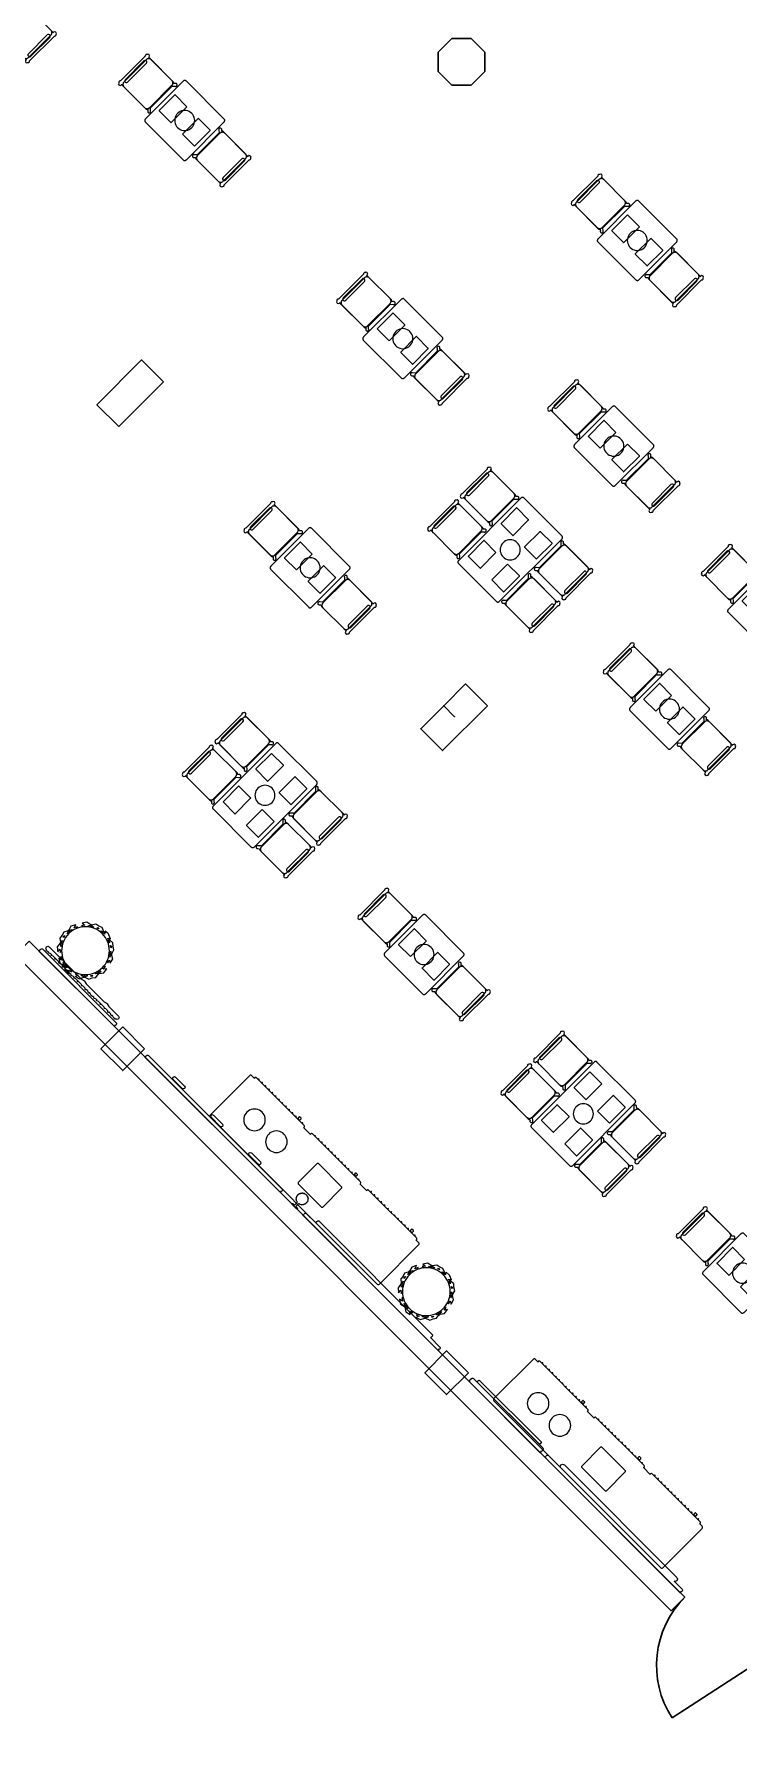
# Model space of a CAD drawing. Extents: x 2172.2 to 2210.6, y 415.3 to 458.1.
# Drawn here: x 2188.09 to 2197.22, y 415.27 to 437.28 of the extents above; entities that cross this region are included whole.
import ezdxf

# ---------------------------------------------------------------- set-up
doc = ezdxf.new("R2010")
doc.units = 0
for name, color, linetype, lineweight in [('AYAA_M3_CHAIRS', 7, 'CONTINUOUS', 18), ('AYAA_M3_COLUMNS', 7, 'CONTINUOUS', 30), ('AYAA_M3_FINE_DETAIL', 7, 'CONTINUOUS', 9), ('AYAA_M3_PLANTS', 7, 'CONTINUOUS', 18), ('AYAA_M3_SERVICE', 7, 'CONTINUOUS', 18), ('AYAA_M3_TABLES', 7, 'CONTINUOUS', 18), ('AYAA_M3_WALL_DECOR', 7, 'CONTINUOUS', 13), ('AYAA_M3_WALL_LIGHTS', 7, 'CONTINUOUS', 13), ('AYAA_M3_WALLS', 7, 'CONTINUOUS', 30)]:
    doc.layers.add(name, color=color, linetype=linetype, lineweight=lineweight)

# ---------------------------------------------------------------- blocks, each defined once
blk = doc.blocks.new('AYAA_M3_ARCHITECTURE')
at = {"layer": 'AYAA_M3_COLUMNS', "linetype": 'CONTINUOUS', "lineweight": -2}
for points in [[(3.761419, 2.614322), (3.511421, 2.614322), (3.334645, 2.791097), (3.334678, 3.041131), (3.511421, 3.217871), (3.761419, 3.217871), (3.938195, 3.041095), (3.938195, 2.791097)], [(-0.227707, -1.230871), (-0.807532, -1.810695), (-1.09034, -1.52782), (-0.510547, -0.948031)], [(3.972293, -5.430871), (3.392468, -6.010695), (3.10966, -5.72782), (3.406613, -5.430871), (3.54805, -5.572274), (3.406645, -5.430836), (3.689453, -5.148031)], [(-0.472302, -9.875465), (-0.755142, -10.158305), (-1.03795, -9.87543), (-0.755142, -9.592627)], [(3.727698, -14.075465), (3.444858, -14.358305), (3.16205, -14.07543), (3.444858, -13.792626)]]:
    blk.add_lwpolyline(points, close=True, dxfattribs=at)
at = {"layer": 'AYAA_M3_WALLS', "linetype": 'CONTINUOUS', "lineweight": -2}
blk.add_lwpolyline([(6.354817, -17.161343), (-2.147606, -8.65892), (-1.970829, -8.482143), (6.531594, -16.984568)], close=True, dxfattribs=at)
blk = doc.blocks.new('AYAA_M3_DOOR_D0')
at = {"color": 0, "linetype": 'CONTINUOUS'}
blk.add_lwpolyline([(-0.625, 0), (-0.365, 1.223)], dxfattribs=at)
at = {"color": 0}
blk.add_arc((-0.625, 0), 1.25, 0, 78, dxfattribs=at)
blk = doc.blocks.new('AYAA_M3_UNIQUE_WALL_COMPOSITION_05')
at = {"color": 0, "linetype": 'CONTINUOUS', "lineweight": -2}
for points in [[(-0.655888, 0.01), (0.655888, 0.01), (0.655888, -0.001), (0.646203, -0.001), (0.653217, -0.008013), (0.655888, -0.018), (0.655888, -0.038), (0.653217, -0.047987), (0.645875, -0.055328), (0.635889, -0.058), (-0.635889, -0.058), (-0.645875, -0.055328), (-0.653217, -0.047987), (-0.655888, -0.038), (-0.655888, -0.018), (-0.653217, -0.008013), (-0.646203, -0.001), (-0.655888, -0.001)], [(-0.564064, -0.06), (0.564064, -0.06), (0.57149, -0.065272), (0.574566, -0.078), (0.57149, -0.090728), (0.564064, -0.096), (-0.564064, -0.096), (-0.57149, -0.090728), (-0.574566, -0.078), (-0.57149, -0.065272)]]:
    blk.add_lwpolyline(points, close=True, dxfattribs=at)
blk = doc.blocks.new('AYAA_M3_UNIQUE_WALL_COMPOSITION_13')
at = {"color": 0, "linetype": 'CONTINUOUS', "lineweight": -2}
for points in [[(-0.690095, -0.008512), (-0.684083, -0.0025), (-0.6925, -0.0025), (-0.6925, 0.0085), (0.6925, 0.0085), (0.6925, -0.0025), (0.684083, -0.0025), (0.690095, -0.008512), (0.6925, -0.0175), (0.6925, -0.0265), (0.690095, -0.035488), (0.683488, -0.042095), (0.6745, -0.0445), (-0.6745, -0.0445), (-0.683488, -0.042095), (-0.690095, -0.035488), (-0.6925, -0.0265), (-0.6925, -0.0175)], [(-0.6371, -0.075), (-0.635744, -0.075), (-0.635851, -0.073913), (-0.634997, -0.069748), (-0.633605, -0.06573), (-0.632489, -0.064214), (-0.613066, -0.069546), (-0.613026, -0.069189), (-0.611006, -0.065372), (-0.608626, -0.064266), (-0.57376, -0.075), (-0.568258, -0.075), (-0.569958, -0.072821), (-0.569542, -0.068418), (-0.566808, -0.064942), (-0.563358, -0.064429), (-0.536916, -0.075), (-0.507832, -0.075), (-0.509997, -0.071422), (-0.508914, -0.067036), (-0.505254, -0.064386), (-0.501162, -0.065025), (-0.486363, -0.075), (-0.438548, -0.075), (-0.439539, -0.07175), (-0.439048, -0.067334), (-0.435483, -0.064479), (-0.430932, -0.064859), (-0.428061, -0.06825), (-0.426002, -0.075), (-0.373732, -0.075), (-0.365545, -0.06597), (-0.361577, -0.064209), (-0.357329, -0.065841), (-0.355291, -0.069909), (-0.356655, -0.07403), (-0.357534, -0.075), (-0.31792, -0.075), (-0.296958, -0.064623), (-0.293106, -0.064677), (-0.289951, -0.067849), (-0.289342, -0.072281), (-0.291355, -0.075), (-0.273687, -0.075), (-0.242574, -0.064325), (-0.239624, -0.065171), (-0.237262, -0.068846), (-0.23692, -0.072638), (-0.21869, -0.067419), (-0.218105, -0.06573), (-0.216989, -0.064214), (-0.212142, -0.065544), (-0.207558, -0.064232), (-0.205796, -0.065555), (-0.205235, -0.066853), (-0.195468, -0.064209), (-0.195193, -0.065226), (-0.193126, -0.064266), (-0.15826, -0.075), (-0.152758, -0.075), (-0.154458, -0.072821), (-0.154042, -0.068418), (-0.151308, -0.064942), (-0.147858, -0.064429), (-0.121416, -0.075), (-0.092332, -0.075), (-0.094497, -0.071422), (-0.093414, -0.067036), (-0.089754, -0.064386), (-0.085662, -0.065025), (-0.070863, -0.075), (-0.023048, -0.075), (-0.024039, -0.07175), (-0.023548, -0.067334), (-0.019983, -0.064479), (-0.015432, -0.064859), (-0.012561, -0.06825), (-0.010502, -0.075), (0.041768, -0.075), (0.049955, -0.06597), (0.053923, -0.064209), (0.058171, -0.065841), (0.060209, -0.069909), (0.058845, -0.07403), (0.057966, -0.075), (0.09758, -0.075), (0.118542, -0.064623), (0.122394, -0.064677), (0.125549, -0.067849), (0.126158, -0.072281), (0.124145, -0.075), (0.141813, -0.075), (0.172926, -0.064325), (0.175876, -0.065171), (0.178238, -0.068846), (0.17858, -0.072638), (0.19681, -0.067419), (0.197395, -0.06573), (0.198511, -0.064214), (0.203358, -0.065544), (0.207942, -0.064232), (0.209704, -0.065555), (0.210265, -0.066853), (0.220032, -0.064209), (0.220307, -0.065226), (0.222374, -0.064266), (0.25724, -0.075), (0.262742, -0.075), (0.261042, -0.072821), (0.261458, -0.068418), (0.264192, -0.064942), (0.267642, -0.064429), (0.294084, -0.075), (0.323168, -0.075), (0.321003, -0.071422), (0.322086, -0.067036), (0.325746, -0.064386), (0.329838, -0.065025), (0.344637, -0.075), (0.392452, -0.075), (0.391461, -0.07175), (0.391952, -0.067334), (0.395517, -0.064479), (0.400068, -0.064859), (0.402939, -0.06825), (0.404998, -0.075), (0.457268, -0.075), (0.465455, -0.06597), (0.469423, -0.064209), (0.473671, -0.065841), (0.475709, -0.069909), (0.474345, -0.07403), (0.473466, -0.075), (0.51308, -0.075), (0.534042, -0.064623), (0.537894, -0.064677), (0.541049, -0.067849), (0.541658, -0.072281), (0.539645, -0.075), (0.557313, -0.075), (0.588426, -0.064325), (0.591376, -0.065171), (0.593738, -0.068846), (0.59408, -0.072638), (0.623442, -0.064232), (0.625204, -0.065555), (0.625765, -0.066853), (0.635532, -0.064209), (0.638625, -0.075632), (0.654761, -0.082322), (0.662076, -0.1), (0.654761, -0.117678), (0.6371, -0.125), (0.456923, -0.125), (0.417068, -0.135791), (0.417039, -0.135684), (0.416777, -0.135487), (0.415977, -0.135791), (0.415022, -0.135424), (0.414651, -0.135366), (0.414062, -0.135582), (0.413912, -0.135786), (0.374619, -0.125), (0.041423, -0.125), (0.001568, -0.135791), (0.001539, -0.135684), (0.001277, -0.135487), (0.000477, -0.135791), (-0.000478, -0.135424), (-0.000849, -0.135366), (-0.001438, -0.135582), (-0.001588, -0.135786), (-0.040881, -0.125), (-0.374077, -0.125), (-0.413932, -0.135791), (-0.413961, -0.135684), (-0.414223, -0.135487), (-0.415023, -0.135791), (-0.415978, -0.135424), (-0.416349, -0.135366), (-0.416938, -0.135582), (-0.417088, -0.135786), (-0.456381, -0.125), (-0.6371, -0.125), (-0.654778, -0.117678), (-0.6621, -0.1), (-0.654778, -0.082322)]]:
    blk.add_lwpolyline(points, close=True, dxfattribs=at)
blk = doc.blocks.new('AYAA_M3_UNIQUE_WALL_COMPOSITION_18')
at = {"color": 0, "linetype": 'CONTINUOUS', "lineweight": -2}
blk.add_lwpolyline([(-1.10032, -0.07306), (-1.090889, -0.050291), (-1.078115, -0.045), (-1.22544, -0.045), (-1.233709, -0.042788), (-1.239788, -0.036709), (-1.242, -0.02844), (-1.242, -0.02016), (-1.239788, -0.011891), (-1.234257, -0.00636), (-1.242, -0.00636), (-1.242, 0.00376), (1.242, 0.00376), (1.242, -0.00636), (1.234257, -0.00636), (1.239788, -0.011891), (1.242, -0.02016), (1.242, -0.02844), (1.239788, -0.036709), (1.233709, -0.042788), (1.22544, -0.045), (1.003553, -0.045), (1.016274, -0.050291), (1.025666, -0.07306), (1.016274, -0.095829), (0.9936, -0.10526), (-1.06812, -0.10526), (-1.090889, -0.095829)], close=True, dxfattribs=at)
blk = doc.blocks.new('AYAA_M3_SCONCE')
at = {"color": 0, "linetype": 'CONTINUOUS', "lineweight": -2}
blk.add_lwpolyline([(-0.066057, -0.178967), (-0.064423, -0.178291), (-0.064952, -0.1775), (-0.069291, -0.168701), (-0.071015, -0.163622), (-0.072921, -0.164412), (-0.075043, -0.163533), (-0.075921, -0.161412), (-0.075043, -0.15929), (-0.072921, -0.158412), (-0.072618, -0.158538), (-0.074358, -0.149789), (-0.074835, -0.142517), (-0.076, -0.143), (-0.078121, -0.142121), (-0.079, -0.14), (-0.078121, -0.137879), (-0.076, -0.137), (-0.074835, -0.137483), (-0.074358, -0.130211), (-0.072618, -0.121462), (-0.072921, -0.121588), (-0.075043, -0.12071), (-0.075921, -0.118588), (-0.075043, -0.116467), (-0.072921, -0.115588), (-0.071015, -0.116378), (-0.069291, -0.111299), (-0.064952, -0.1025), (-0.064423, -0.101709), (-0.066057, -0.101033), (-0.066935, -0.098911), (-0.066057, -0.09679), (-0.063935, -0.095911), (-0.061814, -0.09679), (-0.061555, -0.097416), (-0.059501, -0.094343), (-0.053033, -0.086967), (-0.050898, -0.085095), (-0.051891, -0.084684), (-0.052769, -0.082563), (-0.051891, -0.080442), (-0.049769, -0.079563), (-0.047648, -0.080442), (-0.0471, -0.081764), (-0.045657, -0.080499), (-0.0375, -0.075048), (-0.033493, -0.073072), (-0.033693, -0.072989), (-0.034572, -0.070868), (-0.033693, -0.068747), (-0.031572, -0.067868), (-0.02945, -0.068747), (-0.028646, -0.07069), (-0.019411, -0.067556), (-0.013177, -0.066316), (-0.013816, -0.064774), (-0.012937, -0.062652), (-0.012, -0.062264), (-0.012, -0.014), (-0.037, -0.014), (-0.040995, -0.012931), (-0.043931, -0.009995), (-0.045, -0.006), (-0.043931, -0.002005), (-0.040995, 0.000931), (-0.037, 0.002), (0.037, 0.002), (0.040995, 0.000931), (0.043931, -0.002005), (0.045, -0.006), (0.043931, -0.009995), (0.040995, -0.012931), (0.037, -0.014), (0.012, -0.014), (0.012, -0.062264), (0.012937, -0.062652), (0.013816, -0.064774), (0.013177, -0.066316), (0.019411, -0.067556), (0.028646, -0.07069), (0.02945, -0.068747), (0.031572, -0.067868), (0.033693, -0.068747), (0.034572, -0.070868), (0.033693, -0.072989), (0.033493, -0.073072), (0.0375, -0.075048), (0.045657, -0.080499), (0.0471, -0.081764), (0.047648, -0.080442), (0.049769, -0.079563), (0.051891, -0.080442), (0.052769, -0.082563), (0.051891, -0.084684), (0.050898, -0.085095), (0.053033, -0.086967), (0.059501, -0.094343), (0.061555, -0.097416), (0.061814, -0.09679), (0.063935, -0.095911), (0.066057, -0.09679), (0.066935, -0.098911), (0.066057, -0.101033), (0.064423, -0.101709), (0.064952, -0.1025), (0.069291, -0.111299), (0.071015, -0.116378), (0.072921, -0.115588), (0.075043, -0.116467), (0.075921, -0.118588), (0.075043, -0.12071), (0.072921, -0.121588), (0.072618, -0.121462), (0.074358, -0.130211), (0.074835, -0.137483), (0.076, -0.137), (0.078121, -0.137879), (0.079, -0.14), (0.078121, -0.142121), (0.076, -0.143), (0.074835, -0.142517), (0.074358, -0.149789), (0.072618, -0.158538), (0.072921, -0.158412), (0.075043, -0.15929), (0.075921, -0.161412), (0.075043, -0.163533), (0.072921, -0.164412), (0.071015, -0.163622), (0.069291, -0.168701), (0.064952, -0.1775), (0.064423, -0.178291), (0.066057, -0.178967), (0.066935, -0.181089), (0.066057, -0.18321), (0.063935, -0.184089), (0.061814, -0.18321), (0.061555, -0.182584), (0.059501, -0.185657), (0.053033, -0.193033), (0.050898, -0.194905), (0.051891, -0.195316), (0.052769, -0.197437), (0.051891, -0.199558), (0.049769, -0.200437), (0.047648, -0.199558), (0.0471, -0.198236), (0.045657, -0.199501), (0.0375, -0.204952), (0.033493, -0.206928), (0.033693, -0.207011), (0.034572, -0.209132), (0.033693, -0.211253), (0.031572, -0.212132), (0.02945, -0.211253), (0.028646, -0.20931), (0.019411, -0.212444), (0.013177, -0.213684), (0.013816, -0.215226), (0.012937, -0.217348), (0.010816, -0.218226), (0.008695, -0.217348), (0.007816, -0.215226), (0.008131, -0.214467), (0, -0.215), (-0.008131, -0.214467), (-0.007816, -0.215226), (-0.008695, -0.217348), (-0.010816, -0.218226), (-0.012937, -0.217348), (-0.013816, -0.215226), (-0.013177, -0.213684), (-0.019411, -0.212444), (-0.028646, -0.20931), (-0.02945, -0.211253), (-0.031572, -0.212132), (-0.033693, -0.211253), (-0.034572, -0.209132), (-0.033693, -0.207011), (-0.033493, -0.206928), (-0.0375, -0.204952), (-0.045657, -0.199501), (-0.0471, -0.198236), (-0.047648, -0.199558), (-0.049769, -0.200437), (-0.051891, -0.199558), (-0.052769, -0.197437), (-0.051891, -0.195316), (-0.050898, -0.194905), (-0.053033, -0.193033), (-0.059501, -0.185657), (-0.061555, -0.182584), (-0.061814, -0.18321), (-0.063935, -0.184089), (-0.066057, -0.18321), (-0.066935, -0.181089)], close=True, dxfattribs=at)
blk = doc.blocks.new('AYAA_M3_UNIQUE_WALL_COMPOSITION_19')
at = {"color": 0, "linetype": 'CONTINUOUS', "lineweight": -2}
blk.add_lwpolyline([(1.04328, -0.08894), (-1.04328, -0.08894), (-1.05177, -0.081665), (-1.055287, -0.0641), (-1.05177, -0.046535), (-1.049185, -0.04432), (-1.22544, -0.04432), (-1.233709, -0.042108), (-1.239788, -0.036029), (-1.242, -0.02776), (-1.242, -0.01948), (-1.239788, -0.011211), (-1.234257, -0.00568), (-1.242, -0.00568), (-1.242, 0.00444), (1.242, 0.00444), (1.242, -0.00568), (1.234257, -0.00568), (1.239788, -0.011211), (1.242, -0.01948), (1.242, -0.02776), (1.239788, -0.036029), (1.233709, -0.042108), (1.22544, -0.04432), (1.049186, -0.04432), (1.051771, -0.046535), (1.055287, -0.0641), (1.051771, -0.081665)], close=True, dxfattribs=at)
blk = doc.blocks.new('AYAA_M3_UNIQUE_WALL_COMPOSITION_20')
at = {"color": 0, "linetype": 'CONTINUOUS', "lineweight": -2}
for points in [[(-1.242, 0.00424), (1.242, 0.00424), (1.242, -0.00588), (1.234257, -0.00588), (1.239788, -0.011411), (1.242, -0.01968), (1.242, -0.02796), (1.239788, -0.036229), (1.233709, -0.042308), (1.22544, -0.04452), (-1.22544, -0.04452), (-1.233709, -0.042308), (-1.239788, -0.036229), (-1.242, -0.02796), (-1.242, -0.01968), (-1.239788, -0.011411), (-1.234257, -0.00588), (-1.242, -0.00588)], [(-0.77832, -0.05142), (-0.61272, -0.05142), (-0.597781, -0.057618), (-0.591593, -0.07258), (-0.597781, -0.087542), (-0.61272, -0.09374), (-0.77832, -0.09374), (-0.793282, -0.087542), (-0.79948, -0.07258), (-0.793282, -0.057618)], [(-0.0828, -0.05142), (0.0828, -0.05142), (0.097739, -0.057618), (0.103927, -0.07258), (0.097739, -0.087542), (0.0828, -0.09374), (-0.0828, -0.09374), (-0.097762, -0.087542), (-0.10396, -0.07258), (-0.097762, -0.057618)], [(0.61272, -0.05142), (0.77832, -0.05142), (0.793259, -0.057618), (0.799447, -0.07258), (0.793259, -0.087542), (0.77832, -0.09374), (0.61272, -0.09374), (0.597758, -0.087542), (0.59156, -0.07258), (0.597758, -0.057618)]]:
    blk.add_lwpolyline(points, close=True, dxfattribs=at)
blk = doc.blocks.new('AYAA_M3_DINING_TWO_SQUARE')
at = {"color": 0, "linetype": 'CONTINUOUS', "lineweight": -2}
blk.add_lwpolyline([(-0.374615, 0.353911), (-0.373471, 0.357725), (-0.371594, 0.36135), (-0.369032, 0.364695), (-0.365847, 0.367678), (-0.362118, 0.370225), (-0.357937, 0.372275), (-0.353407, 0.373776), (-0.348639, 0.374692), (-0.34375, 0.375), (0.34375, 0.375), (0.348639, 0.374692), (0.353407, 0.373776), (0.357937, 0.372275), (0.362118, 0.370225), (0.365847, 0.367678), (0.369032, 0.364695), (0.371594, 0.36135), (0.373471, 0.357725), (0.374615, 0.353911), (0.375, 0.35), (0.375, -0.35), (0.374615, -0.353911), (0.373471, -0.357725), (0.371594, -0.36135), (0.369032, -0.364695), (0.365847, -0.367678), (0.362118, -0.370225), (0.357937, -0.372275), (0.353407, -0.373776), (0.348639, -0.374692), (0.34375, -0.375), (-0.34375, -0.375), (-0.348639, -0.374692), (-0.353407, -0.373776), (-0.357937, -0.372275), (-0.362118, -0.370225), (-0.365847, -0.367678), (-0.369032, -0.364695), (-0.371594, -0.36135), (-0.373471, -0.357725), (-0.374615, -0.353911), (-0.375, -0.35), (-0.375, 0.35)], close=True, dxfattribs=at)
at = {"layer": 'AYAA_M3_FINE_DETAIL', "linetype": 'CONTINUOUS', "lineweight": -2}
for points in [[(-0.144733, 0.106001), (-0.145, 0.107), (-0.145, 0.323), (-0.144733, 0.323999), (-0.143999, 0.324733), (-0.143, 0.325), (0.143, 0.325), (0.143999, 0.324733), (0.144733, 0.323999), (0.145, 0.323), (0.145, 0.107), (0.144733, 0.106001), (0.143999, 0.105267), (0.143, 0.105), (-0.143, 0.105), (-0.143999, 0.105267)], [(-0.123637, 0.040172), (-0.115831, 0.059019), (-0.105172, 0.076412), (-0.091924, 0.091924), (-0.076412, 0.105172), (-0.059019, 0.115831), (-0.040172, 0.123637), (-0.020336, 0.128399), (0, 0.13), (0.020336, 0.128399), (0.040172, 0.123637), (0.059019, 0.115831), (0.076412, 0.105172), (0.091924, 0.091924), (0.105172, 0.076412), (0.115831, 0.059019), (0.123637, 0.040172), (0.128399, 0.020336), (0.13, 0), (0.128399, -0.020336), (0.123637, -0.040172), (0.115831, -0.059019), (0.105172, -0.076412), (0.091924, -0.091924), (0.076412, -0.105172), (0.059019, -0.115831), (0.040172, -0.123637), (0.020336, -0.128399), (0, -0.13), (-0.020336, -0.128399), (-0.040172, -0.123637), (-0.059019, -0.115831), (-0.076412, -0.105172), (-0.091924, -0.091924), (-0.105172, -0.076412), (-0.115831, -0.059019), (-0.123637, -0.040172), (-0.128399, -0.020336), (-0.13, 0), (-0.128399, 0.020336)], [(-0.144733, -0.106001), (-0.143999, -0.105267), (-0.143, -0.105), (0.143, -0.105), (0.143999, -0.105267), (0.144733, -0.106001), (0.145, -0.107), (0.145, -0.323), (0.144733, -0.323999), (0.143999, -0.324733), (0.143, -0.325), (-0.143, -0.325), (-0.143999, -0.324733), (-0.144733, -0.323999), (-0.145, -0.323), (-0.145, -0.107)]]:
    blk.add_lwpolyline(points, close=True, dxfattribs=at)
blk = doc.blocks.new('AYAA_M3_CHAIR_OLIVE')
at = {"color": 0, "linetype": 'CONTINUOUS', "lineweight": -2}
for points in [[(-0.255, -0.233), (-0.242972, -0.233), (-0.245992, -0.22998), (-0.25, -0.215), (-0.25, 0.215), (-0.245992, 0.22998), (-0.240149, 0.235823), (-0.252556, 0.249383), (-0.254118, 0.250179), (-0.258321, 0.254382), (-0.26102, 0.259679), (-0.26195, 0.26555), (-0.26102, 0.271421), (-0.258321, 0.276718), (-0.254118, 0.280921), (-0.248821, 0.28362), (-0.24295, 0.28455), (-0.237079, 0.28362), (-0.231782, 0.280921), (-0.227579, 0.276718), (-0.22608, 0.273776), (-0.20172, 0.24715), (-0.200943, 0.245), (0.200943, 0.245), (0.20172, 0.24715), (0.22608, 0.273776), (0.227579, 0.276718), (0.231782, 0.280921), (0.237079, 0.28362), (0.24295, 0.28455), (0.248821, 0.28362), (0.254118, 0.280921), (0.258321, 0.276718), (0.26102, 0.271421), (0.26195, 0.26555), (0.26102, 0.259679), (0.258321, 0.254382), (0.254118, 0.250179), (0.252556, 0.249383), (0.240149, 0.235823), (0.245992, 0.22998), (0.25, 0.215), (0.25, -0.215), (0.245992, -0.22998), (0.242972, -0.233), (0.255, -0.233), (0.270556, -0.239444), (0.277, -0.255), (0.270556, -0.270556), (0.259027, -0.275332), (0.258321, -0.276718), (0.254118, -0.280921), (0.248821, -0.28362), (0.24295, -0.28455), (0.237079, -0.28362), (0.231782, -0.280921), (0.227861, -0.277), (-0.227861, -0.277), (-0.231782, -0.280921), (-0.237079, -0.28362), (-0.24295, -0.28455), (-0.248821, -0.28362), (-0.254118, -0.280921), (-0.258321, -0.276718), (-0.259027, -0.275332), (-0.270556, -0.270556), (-0.277, -0.255), (-0.270556, -0.239444)], [(-0.247475, -0.204863), (-0.248872, -0.200013), (-0.249717, -0.195038), (-0.25, -0.19), (-0.25, 0.19), (-0.249717, 0.195038), (-0.248872, 0.200013), (-0.247475, 0.204863), (-0.245544, 0.209525), (-0.243103, 0.213941), (-0.240182, 0.218057), (-0.23682, 0.22182), (-0.233057, 0.225182), (-0.228941, 0.228103), (-0.224525, 0.230544), (-0.219863, 0.232475), (-0.215013, 0.233872), (-0.210038, 0.234717), (-0.205, 0.235), (0.205, 0.235), (0.210038, 0.234717), (0.215013, 0.233872), (0.219863, 0.232475), (0.224525, 0.230544), (0.228941, 0.228103), (0.233057, 0.225182), (0.23682, 0.22182), (0.240182, 0.218057), (0.243103, 0.213941), (0.245544, 0.209525), (0.247475, 0.204863), (0.248872, 0.200013), (0.249717, 0.195038), (0.25, 0.19), (0.25, -0.19), (0.249717, -0.195038), (0.248872, -0.200013), (0.247475, -0.204863), (0.245544, -0.209525), (0.243103, -0.213941), (0.240182, -0.218057), (0.23682, -0.22182), (0.233057, -0.225182), (0.228941, -0.228103), (0.224525, -0.230544), (0.219863, -0.232475), (0.215013, -0.233872), (0.210038, -0.234717), (0.205, -0.235), (-0.205, -0.235), (-0.210038, -0.234717), (-0.215013, -0.233872), (-0.219863, -0.232475), (-0.224525, -0.230544), (-0.228941, -0.228103), (-0.233057, -0.225182), (-0.23682, -0.22182), (-0.240182, -0.218057), (-0.243103, -0.213941), (-0.245544, -0.209525)], [(-0.183735, -0.203506), (-0.1725, -0.2005), (0.1725, -0.2005), (0.183735, -0.203506), (0.191994, -0.211765), (0.195, -0.223), (0.191994, -0.234235), (0.183735, -0.242494), (0.1725, -0.2455), (-0.1725, -0.2455), (-0.183735, -0.242494), (-0.191994, -0.234235), (-0.195, -0.223), (-0.191994, -0.211765)]]:
    blk.add_lwpolyline(points, close=True, dxfattribs=at)
blk = doc.blocks.new('AYAA_M3_CHAIR_IVORY')
at = {"color": 0, "linetype": 'CONTINUOUS', "lineweight": -2}
for points in [[(-0.255, -0.233), (-0.242972, -0.233), (-0.245992, -0.22998), (-0.25, -0.215), (-0.25, 0.215), (-0.245992, 0.22998), (-0.240149, 0.235823), (-0.252556, 0.249383), (-0.254118, 0.250179), (-0.258321, 0.254382), (-0.26102, 0.259679), (-0.26195, 0.26555), (-0.26102, 0.271421), (-0.258321, 0.276718), (-0.254118, 0.280921), (-0.248821, 0.28362), (-0.24295, 0.28455), (-0.237079, 0.28362), (-0.231782, 0.280921), (-0.227579, 0.276718), (-0.22608, 0.273776), (-0.20172, 0.24715), (-0.200943, 0.245), (0.200943, 0.245), (0.20172, 0.24715), (0.22608, 0.273776), (0.227579, 0.276718), (0.231782, 0.280921), (0.237079, 0.28362), (0.24295, 0.28455), (0.248821, 0.28362), (0.254118, 0.280921), (0.258321, 0.276718), (0.26102, 0.271421), (0.26195, 0.26555), (0.26102, 0.259679), (0.258321, 0.254382), (0.254118, 0.250179), (0.252556, 0.249383), (0.240149, 0.235823), (0.245992, 0.22998), (0.25, 0.215), (0.25, -0.215), (0.245992, -0.22998), (0.242972, -0.233), (0.255, -0.233), (0.270556, -0.239444), (0.277, -0.255), (0.270556, -0.270556), (0.259027, -0.275332), (0.258321, -0.276718), (0.254118, -0.280921), (0.248821, -0.28362), (0.24295, -0.28455), (0.237079, -0.28362), (0.231782, -0.280921), (0.227861, -0.277), (-0.227861, -0.277), (-0.231782, -0.280921), (-0.237079, -0.28362), (-0.24295, -0.28455), (-0.248821, -0.28362), (-0.254118, -0.280921), (-0.258321, -0.276718), (-0.259027, -0.275332), (-0.270556, -0.270556), (-0.277, -0.255), (-0.270556, -0.239444)], [(-0.247475, -0.204863), (-0.248872, -0.200013), (-0.249717, -0.195038), (-0.25, -0.19), (-0.25, 0.19), (-0.249717, 0.195038), (-0.248872, 0.200013), (-0.247475, 0.204863), (-0.245544, 0.209525), (-0.243103, 0.213941), (-0.240182, 0.218057), (-0.23682, 0.22182), (-0.233057, 0.225182), (-0.228941, 0.228103), (-0.224525, 0.230544), (-0.219863, 0.232475), (-0.215013, 0.233872), (-0.210038, 0.234717), (-0.205, 0.235), (0.205, 0.235), (0.210038, 0.234717), (0.215013, 0.233872), (0.219863, 0.232475), (0.224525, 0.230544), (0.228941, 0.228103), (0.233057, 0.225182), (0.23682, 0.22182), (0.240182, 0.218057), (0.243103, 0.213941), (0.245544, 0.209525), (0.247475, 0.204863), (0.248872, 0.200013), (0.249717, 0.195038), (0.25, 0.19), (0.25, -0.19), (0.249717, -0.195038), (0.248872, -0.200013), (0.247475, -0.204863), (0.245544, -0.209525), (0.243103, -0.213941), (0.240182, -0.218057), (0.23682, -0.22182), (0.233057, -0.225182), (0.228941, -0.228103), (0.224525, -0.230544), (0.219863, -0.232475), (0.215013, -0.233872), (0.210038, -0.234717), (0.205, -0.235), (-0.205, -0.235), (-0.210038, -0.234717), (-0.215013, -0.233872), (-0.219863, -0.232475), (-0.224525, -0.230544), (-0.228941, -0.228103), (-0.233057, -0.225182), (-0.23682, -0.22182), (-0.240182, -0.218057), (-0.243103, -0.213941), (-0.245544, -0.209525)], [(-0.183735, -0.203506), (-0.1725, -0.2005), (0.1725, -0.2005), (0.183735, -0.203506), (0.191994, -0.211765), (0.195, -0.223), (0.191994, -0.234235), (0.183735, -0.242494), (0.1725, -0.2455), (-0.1725, -0.2455), (-0.183735, -0.242494), (-0.191994, -0.234235), (-0.195, -0.223), (-0.191994, -0.211765)]]:
    blk.add_lwpolyline(points, close=True, dxfattribs=at)
blk = doc.blocks.new('AYAA_M3_DINING_2')
at = {"color": 0, "linetype": 'CONTINUOUS', "lineweight": -2}
blk.add_lwpolyline([(-0.599692, 0.353911), (-0.598776, 0.357725), (-0.597275, 0.36135), (-0.595225, 0.364695), (-0.592678, 0.367678), (-0.589695, 0.370225), (-0.58635, 0.372275), (-0.582725, 0.373776), (-0.578911, 0.374692), (-0.575, 0.375), (0.575, 0.375), (0.578911, 0.374692), (0.582725, 0.373776), (0.58635, 0.372275), (0.589695, 0.370225), (0.592678, 0.367678), (0.595225, 0.364695), (0.597275, 0.36135), (0.598776, 0.357725), (0.599692, 0.353911), (0.6, 0.35), (0.6, -0.35), (0.599692, -0.353911), (0.598776, -0.357725), (0.597275, -0.36135), (0.595225, -0.364695), (0.592678, -0.367678), (0.589695, -0.370225), (0.58635, -0.372275), (0.582725, -0.373776), (0.578911, -0.374692), (0.575, -0.375), (-0.575, -0.375), (-0.578911, -0.374692), (-0.582725, -0.373776), (-0.58635, -0.372275), (-0.589695, -0.370225), (-0.592678, -0.367678), (-0.595225, -0.364695), (-0.597275, -0.36135), (-0.598776, -0.357725), (-0.599692, -0.353911), (-0.6, -0.35), (-0.6, 0.35)], close=True, dxfattribs=at)
at = {"layer": 'AYAA_M3_FINE_DETAIL', "linetype": 'CONTINUOUS', "lineweight": -2}
for points in [[(-0.443, 0.325), (-0.157, 0.325), (-0.156001, 0.324733), (-0.155267, 0.323999), (-0.155, 0.323), (-0.155, 0.107), (-0.155267, 0.106001), (-0.156001, 0.105267), (-0.157, 0.105), (-0.443, 0.105), (-0.443999, 0.105267), (-0.444733, 0.106001), (-0.445, 0.107), (-0.445, 0.323), (-0.444733, 0.323999), (-0.443999, 0.324733)], [(0.155, 0.323), (0.155267, 0.323999), (0.156001, 0.324733), (0.157, 0.325), (0.443, 0.325), (0.443999, 0.324733), (0.444733, 0.323999), (0.445, 0.323), (0.445, 0.107), (0.444733, 0.106001), (0.443999, 0.105267), (0.443, 0.105), (0.157, 0.105), (0.156001, 0.105267), (0.155267, 0.106001), (0.155, 0.107)], [(-0.123637, 0.040172), (-0.115831, 0.059019), (-0.105172, 0.076412), (-0.091924, 0.091924), (-0.076412, 0.105172), (-0.059019, 0.115831), (-0.040172, 0.123637), (-0.020336, 0.128399), (0, 0.13), (0.020336, 0.128399), (0.040172, 0.123637), (0.059019, 0.115831), (0.076412, 0.105172), (0.091924, 0.091924), (0.105172, 0.076412), (0.115831, 0.059019), (0.123637, 0.040172), (0.128399, 0.020336), (0.13, 0), (0.128399, -0.020336), (0.123637, -0.040172), (0.115831, -0.059019), (0.105172, -0.076412), (0.091924, -0.091924), (0.076412, -0.105172), (0.059019, -0.115831), (0.040172, -0.123637), (0.020336, -0.128399), (0, -0.13), (-0.020336, -0.128399), (-0.040172, -0.123637), (-0.059019, -0.115831), (-0.076412, -0.105172), (-0.091924, -0.091924), (-0.105172, -0.076412), (-0.115831, -0.059019), (-0.123637, -0.040172), (-0.128399, -0.020336), (-0.13, 0), (-0.128399, 0.020336)], [(-0.443999, -0.105267), (-0.443, -0.105), (-0.157, -0.105), (-0.156001, -0.105267), (-0.155267, -0.106001), (-0.155, -0.107), (-0.155, -0.323), (-0.155267, -0.323999), (-0.156001, -0.324733), (-0.157, -0.325), (-0.443, -0.325), (-0.443999, -0.324733), (-0.444733, -0.323999), (-0.445, -0.323), (-0.445, -0.107), (-0.444733, -0.106001)], [(0.155267, -0.106001), (0.156001, -0.105267), (0.157, -0.105), (0.443, -0.105), (0.443999, -0.105267), (0.444733, -0.106001), (0.445, -0.107), (0.445, -0.323), (0.444733, -0.323999), (0.443999, -0.324733), (0.443, -0.325), (0.157, -0.325), (0.156001, -0.324733), (0.155267, -0.323999), (0.155, -0.323), (0.155, -0.107)]]:
    blk.add_lwpolyline(points, close=True, dxfattribs=at)
blk = doc.blocks.new('AYAA_M3_SIDEBOARD')
at = {"color": 0, "linetype": 'CONTINUOUS', "lineweight": -2}
for points in [[(-1.53, -0.38), (-1.539987, -0.377328), (-1.547328, -0.369987), (-1.55, -0.36), (-1.55, 0.36), (-1.547328, 0.369987), (-1.539987, 0.377328), (-1.53, 0.38), (1.53, 0.38), (1.539987, 0.377328), (1.547328, 0.369987), (1.55, 0.36), (1.55, -0.36), (1.547328, -0.369987), (1.539987, -0.377328), (1.53, -0.38), (1.481121, -0.38), (1.48313, -0.382009), (1.485, -0.389), (1.48313, -0.395991), (1.477991, -0.40113), (1.471, -0.403), (0.589, -0.403), (0.582009, -0.40113), (0.57687, -0.395991), (0.575, -0.389), (0.57687, -0.382009), (0.578879, -0.38), (0.451121, -0.38), (0.45313, -0.382009), (0.455, -0.389), (0.45313, -0.395991), (0.447991, -0.40113), (0.441, -0.403), (-0.441, -0.403), (-0.447991, -0.40113), (-0.45313, -0.395991), (-0.455, -0.389), (-0.45313, -0.382009), (-0.451121, -0.38), (-0.578879, -0.38), (-0.57687, -0.382009), (-0.575, -0.389), (-0.57687, -0.395991), (-0.582009, -0.40113), (-0.589, -0.403), (-1.471, -0.403), (-1.477991, -0.40113), (-1.48313, -0.395991), (-1.485, -0.389), (-1.48313, -0.382009), (-1.481121, -0.38)], [(-1.43, -0.415), (-1.433535, -0.413536), (-1.435, -0.41), (-1.433535, -0.406464), (-1.43, -0.405), (-1.426464, -0.406464), (-1.425, -0.41), (-1.426464, -0.413536)], [(-1.363461, -0.41), (-1.364926, -0.413536), (-1.368461, -0.415), (-1.371997, -0.413536), (-1.373461, -0.41), (-1.371997, -0.406464), (-1.368461, -0.405), (-1.364926, -0.406464)], [(-1.301923, -0.41), (-1.303388, -0.413536), (-1.306923, -0.415), (-1.310459, -0.413536), (-1.311923, -0.41), (-1.310459, -0.406464), (-1.306923, -0.405), (-1.303388, -0.406464)], [(-1.245385, -0.415), (-1.24892, -0.413536), (-1.250385, -0.41), (-1.24892, -0.406464), (-1.245385, -0.405), (-1.241849, -0.406464), (-1.240385, -0.41), (-1.241849, -0.413536)], [(-1.180311, -0.413536), (-1.183846, -0.415), (-1.187382, -0.413536), (-1.188846, -0.41), (-1.187382, -0.406464), (-1.183846, -0.405), (-1.180311, -0.406464), (-1.178846, -0.41)], [(-1.118772, -0.413536), (-1.122308, -0.415), (-1.125843, -0.413536), (-1.127308, -0.41), (-1.125843, -0.406464), (-1.122308, -0.405), (-1.118772, -0.406464), (-1.117308, -0.41)], [(-1.057234, -0.406464), (-1.055769, -0.41), (-1.057234, -0.413536), (-1.060769, -0.415), (-1.064305, -0.413536), (-1.065769, -0.41), (-1.064305, -0.406464), (-1.060769, -0.405)], [(-1.004231, -0.41), (-1.002766, -0.406464), (-0.999231, -0.405), (-0.995695, -0.406464), (-0.994231, -0.41), (-0.995695, -0.413536), (-0.999231, -0.415), (-1.002766, -0.413536)], [(-0.934157, -0.406464), (-0.932692, -0.41), (-0.934157, -0.413536), (-0.937692, -0.415), (-0.941228, -0.413536), (-0.942692, -0.41), (-0.941228, -0.406464), (-0.937692, -0.405)], [(-0.871154, -0.41), (-0.872618, -0.413536), (-0.876154, -0.415), (-0.879689, -0.413536), (-0.881154, -0.41), (-0.879689, -0.406464), (-0.876154, -0.405), (-0.872618, -0.406464)], [(-0.81108, -0.413536), (-0.814615, -0.415), (-0.818151, -0.413536), (-0.819615, -0.41), (-0.818151, -0.406464), (-0.814615, -0.405), (-0.81108, -0.406464), (-0.809615, -0.41)], [(-0.753077, -0.415), (-0.756612, -0.413536), (-0.758077, -0.41), (-0.756612, -0.406464), (-0.753077, -0.405), (-0.749541, -0.406464), (-0.748077, -0.41), (-0.749541, -0.413536)], [(-0.696538, -0.41), (-0.695074, -0.406464), (-0.691538, -0.405), (-0.688003, -0.406464), (-0.686538, -0.41), (-0.687306, -0.411855), (-0.686505, -0.412069), (-0.683569, -0.415005), (-0.6825, -0.419), (-0.6825, -0.435), (-0.683569, -0.438995), (-0.686505, -0.441931), (-0.6905, -0.443), (-0.7095, -0.443), (-0.713495, -0.441931), (-0.716431, -0.438995), (-0.7175, -0.435), (-0.7175, -0.419), (-0.716431, -0.415005), (-0.713495, -0.412069), (-0.7095, -0.411), (-0.696124, -0.411)], [(-0.633536, -0.413536), (-0.635, -0.41), (-0.633536, -0.406464), (-0.63, -0.405), (-0.626464, -0.406464), (-0.625, -0.41), (-0.626464, -0.413536), (-0.63, -0.415)], [(-0.396464, -0.406464), (-0.395, -0.41), (-0.396464, -0.413536), (-0.4, -0.415), (-0.403536, -0.413536), (-0.405, -0.41), (-0.403536, -0.406464), (-0.4, -0.405)], [(-0.338462, -0.405), (-0.334926, -0.406464), (-0.333462, -0.41), (-0.334926, -0.413536), (-0.338462, -0.415), (-0.341997, -0.413536), (-0.343462, -0.41), (-0.341997, -0.406464)], [(-0.276923, -0.405), (-0.273388, -0.406464), (-0.271923, -0.41), (-0.273388, -0.413536), (-0.276923, -0.415), (-0.280459, -0.413536), (-0.281923, -0.41), (-0.280459, -0.406464)], [(-0.215385, -0.405), (-0.211849, -0.406464), (-0.210385, -0.41), (-0.211849, -0.413536), (-0.215385, -0.415), (-0.21892, -0.413536), (-0.220385, -0.41), (-0.21892, -0.406464)], [(-0.153846, -0.405), (-0.150311, -0.406464), (-0.148846, -0.41), (-0.150311, -0.413536), (-0.153846, -0.415), (-0.157382, -0.413536), (-0.158846, -0.41), (-0.157382, -0.406464)], [(-0.088772, -0.406464), (-0.087308, -0.41), (-0.088772, -0.413536), (-0.092308, -0.415), (-0.095843, -0.413536), (-0.097308, -0.41), (-0.095843, -0.406464), (-0.092308, -0.405)], [(-0.025769, -0.41), (-0.027234, -0.413536), (-0.030769, -0.415), (-0.034305, -0.413536), (-0.035769, -0.41), (-0.034305, -0.406464), (-0.030769, -0.405), (-0.027234, -0.406464)], [(0.030769, -0.415), (0.027234, -0.413536), (0.025769, -0.41), (0.027234, -0.406464), (0.030769, -0.405), (0.034305, -0.406464), (0.035769, -0.41), (0.034305, -0.413536)], [(0.095843, -0.406464), (0.097308, -0.41), (0.095843, -0.413536), (0.092308, -0.415), (0.088772, -0.413536), (0.087308, -0.41), (0.088772, -0.406464), (0.092308, -0.405)], [(0.148846, -0.41), (0.150311, -0.406464), (0.153846, -0.405), (0.157382, -0.406464), (0.158846, -0.41), (0.157382, -0.413536), (0.153846, -0.415), (0.150311, -0.413536)], [(0.215385, -0.405), (0.21892, -0.406464), (0.220385, -0.41), (0.21892, -0.413536), (0.215385, -0.415), (0.211849, -0.413536), (0.210385, -0.41), (0.211849, -0.406464)], [(0.276923, -0.405), (0.280459, -0.406464), (0.281923, -0.41), (0.280459, -0.413536), (0.276923, -0.415), (0.273388, -0.413536), (0.271923, -0.41), (0.273388, -0.406464)], [(0.313569, -0.415005), (0.316505, -0.412069), (0.3205, -0.411), (0.333876, -0.411), (0.333462, -0.41), (0.334926, -0.406464), (0.338462, -0.405), (0.341997, -0.406464), (0.343462, -0.41), (0.342694, -0.411855), (0.343495, -0.412069), (0.346431, -0.415005), (0.3475, -0.419), (0.3475, -0.435), (0.346431, -0.438995), (0.343495, -0.441931), (0.3395, -0.443), (0.3205, -0.443), (0.316505, -0.441931), (0.313569, -0.438995), (0.3125, -0.435), (0.3125, -0.419)], [(0.403536, -0.413536), (0.4, -0.415), (0.396464, -0.413536), (0.395, -0.41), (0.396464, -0.406464), (0.4, -0.405), (0.403536, -0.406464), (0.405, -0.41)], [(0.625, -0.41), (0.626464, -0.406464), (0.63, -0.405), (0.633536, -0.406464), (0.635, -0.41), (0.633536, -0.413536), (0.63, -0.415), (0.626464, -0.413536)], [(0.695074, -0.413536), (0.691538, -0.415), (0.688003, -0.413536), (0.686538, -0.41), (0.688003, -0.406464), (0.691538, -0.405), (0.695074, -0.406464), (0.696538, -0.41)], [(0.749541, -0.406464), (0.753077, -0.405), (0.756612, -0.406464), (0.758077, -0.41), (0.756612, -0.413536), (0.753077, -0.415), (0.749541, -0.413536), (0.748077, -0.41)], [(0.81108, -0.406464), (0.814615, -0.405), (0.818151, -0.406464), (0.819615, -0.41), (0.818151, -0.413536), (0.814615, -0.415), (0.81108, -0.413536), (0.809615, -0.41)], [(0.879689, -0.406464), (0.881154, -0.41), (0.879689, -0.413536), (0.876154, -0.415), (0.872618, -0.413536), (0.871154, -0.41), (0.872618, -0.406464), (0.876154, -0.405)], [(0.934157, -0.406464), (0.937692, -0.405), (0.941228, -0.406464), (0.942692, -0.41), (0.941228, -0.413536), (0.937692, -0.415), (0.934157, -0.413536), (0.932692, -0.41)], [(0.995695, -0.406464), (0.999231, -0.405), (1.002766, -0.406464), (1.004231, -0.41), (1.002766, -0.413536), (0.999231, -0.415), (0.995695, -0.413536), (0.994231, -0.41)], [(1.065769, -0.41), (1.064305, -0.413536), (1.060769, -0.415), (1.057234, -0.413536), (1.055769, -0.41), (1.057234, -0.406464), (1.060769, -0.405), (1.064305, -0.406464)], [(1.125843, -0.413536), (1.122308, -0.415), (1.118772, -0.413536), (1.117308, -0.41), (1.118772, -0.406464), (1.122308, -0.405), (1.125843, -0.406464), (1.127308, -0.41)], [(1.188846, -0.41), (1.187382, -0.413536), (1.183846, -0.415), (1.180311, -0.413536), (1.178846, -0.41), (1.180311, -0.406464), (1.183846, -0.405), (1.187382, -0.406464)], [(1.250385, -0.41), (1.24892, -0.413536), (1.245385, -0.415), (1.241849, -0.413536), (1.240385, -0.41), (1.241849, -0.406464), (1.245385, -0.405), (1.24892, -0.406464)], [(1.310459, -0.413536), (1.306923, -0.415), (1.303388, -0.413536), (1.301923, -0.41), (1.303388, -0.406464), (1.306923, -0.405), (1.310459, -0.406464), (1.311923, -0.41)], [(1.346505, -0.412069), (1.3505, -0.411), (1.363875, -0.411), (1.363461, -0.41), (1.364926, -0.406464), (1.368461, -0.405), (1.371997, -0.406464), (1.373461, -0.41), (1.372693, -0.411854), (1.373495, -0.412069), (1.376431, -0.415005), (1.3775, -0.419), (1.3775, -0.435), (1.376431, -0.438995), (1.373495, -0.441931), (1.3695, -0.443), (1.3505, -0.443), (1.346505, -0.441931), (1.343569, -0.438995), (1.3425, -0.435), (1.3425, -0.419), (1.343569, -0.415005)], [(1.433535, -0.413536), (1.43, -0.415), (1.426464, -0.413536), (1.425, -0.41), (1.426464, -0.406464), (1.43, -0.405), (1.433535, -0.406464), (1.435, -0.41)]]:
    blk.add_lwpolyline(points, close=True, dxfattribs=at)
at = {"layer": 'AYAA_M3_FINE_DETAIL', "linetype": 'CONTINUOUS', "lineweight": -2}
for points in [[(-1.224741, 0.063559), (-1.213262, 0.08229), (-1.198995, 0.098995), (-1.18229, 0.113262), (-1.163559, 0.124741), (-1.143262, 0.133148), (-1.121901, 0.138276), (-1.1, 0.14), (-1.078099, 0.138276), (-1.056738, 0.133148), (-1.036441, 0.124741), (-1.01771, 0.113262), (-1.001005, 0.098995), (-0.986738, 0.08229), (-0.975259, 0.063559), (-0.966852, 0.043262), (-0.961724, 0.021901), (-0.96, 0), (-0.961724, -0.021901), (-0.966852, -0.043262), (-0.975259, -0.063559), (-0.986738, -0.08229), (-1.001005, -0.098995), (-1.01771, -0.113262), (-1.036441, -0.124741), (-1.056738, -0.133148), (-1.078099, -0.138276), (-1.1, -0.14), (-1.121901, -0.138276), (-1.143262, -0.133148), (-1.163559, -0.124741), (-1.18229, -0.113262), (-1.198995, -0.098995), (-1.213262, -0.08229), (-1.224741, -0.063559), (-1.233148, -0.043262), (-1.238276, -0.021901), (-1.24, 0), (-1.238276, 0.021901), (-1.233148, 0.043262)], [(-0.838276, 0.021901), (-0.833148, 0.043262), (-0.824741, 0.063559), (-0.813262, 0.08229), (-0.798995, 0.098995), (-0.78229, 0.113262), (-0.763559, 0.124741), (-0.743262, 0.133148), (-0.721901, 0.138276), (-0.7, 0.14), (-0.678099, 0.138276), (-0.656738, 0.133148), (-0.636441, 0.124741), (-0.61771, 0.113262), (-0.601005, 0.098995), (-0.586738, 0.08229), (-0.575259, 0.063559), (-0.566852, 0.043262), (-0.561724, 0.021901), (-0.56, 0), (-0.561724, -0.021901), (-0.566852, -0.043262), (-0.575259, -0.063559), (-0.586738, -0.08229), (-0.601005, -0.098995), (-0.61771, -0.113262), (-0.636441, -0.124741), (-0.656738, -0.133148), (-0.678099, -0.138276), (-0.7, -0.14), (-0.721901, -0.138276), (-0.743262, -0.133148), (-0.763559, -0.124741), (-0.78229, -0.113262), (-0.798995, -0.098995), (-0.813262, -0.08229), (-0.824741, -0.063559), (-0.833148, -0.043262), (-0.838276, -0.021901), (-0.84, 0)], [(-0.118992, 0.183397), (-0.113, 0.185), (0.313, 0.185), (0.318992, 0.183397), (0.323397, 0.178992), (0.325, 0.173), (0.325, -0.173), (0.323397, -0.178992), (0.318992, -0.183397), (0.313, -0.185), (-0.113, -0.185), (-0.118992, -0.183397), (-0.123397, -0.178992), (-0.125, -0.173), (-0.125, 0.173), (-0.123397, 0.178992)]]:
    blk.add_lwpolyline(points, close=True, dxfattribs=at)
blk = doc.blocks.new('AYAA_M3_PLANTER')
at = {"color": 0, "linetype": 'CONTINUOUS', "lineweight": -2}
for points in [[(-0.314582, -0.176177), (-0.34944, -0.121314), (-0.336246, -0.063287), (-0.338237, -0.062792), (-0.340588, -0.058893), (-0.339683, -0.054431), (-0.337973, -0.053296), (-0.369886, -0.003068), (-0.355475, 0.060314), (-0.331772, 0.023007), (-0.321972, 0.066107), (-0.30676, 0.042164), (-0.304043, 0.060478), (-0.296652, 0.089988), (-0.286403, 0.118632), (-0.280823, 0.13043), (-0.30658, 0.118511), (-0.291515, 0.160064), (-0.331628, 0.141502), (-0.309474, 0.20261), (-0.255468, 0.227602), (-0.256292, 0.22948), (-0.254641, 0.233723), (-0.250554, 0.235732), (-0.248612, 0.235071), (-0.22833, 0.291016), (-0.18698, 0.310151), (-0.150749, 0.337787), (-0.091788, 0.329601), (-0.091462, 0.331547), (-0.087769, 0.334189), (-0.083255, 0.333702), (-0.082014, 0.332167), (-0.034685, 0.368269), (0.029698, 0.35933), (-0.005446, 0.332524), (0.038334, 0.326445), (0.015759, 0.309226), (0.030385, 0.308507), (0.060478, 0.304043), (0.089988, 0.296652), (0.105943, 0.290943), (0.091863, 0.31559), (0.134551, 0.304134), (0.112627, 0.342513), (0.175406, 0.325665), (0.204933, 0.273978), (0.206673, 0.274908), (0.21102, 0.273598), (0.213392, 0.269726), (0.212934, 0.267806), (0.270427, 0.252378), (0.293029, 0.212813), (0.32366, 0.17908), (0.320546, 0.119665), (0.322646, 0.119524), (0.325649, 0.11609), (0.325495, 0.111531), (0.323958, 0.110094), (0.332125, 0.1011), (0.34, 0.12), (0.361231, 0.069046), (0.363954, 0.066047), (0.363789, 0.062905), (0.365, 0.06), (0.363441, 0.056259), (0.360553, 0.001136), (0.346789, 0.016294), (0.342105, 0.005053), (0.343905, 0.004243), (0.345522, 0), (0.343905, -0.004243), (0.342105, -0.005053), (0.365, -0.06), (0.347475, -0.102059), (0.339471, -0.146917), (0.290523, -0.180738), (0.291693, -0.182487), (0.290809, -0.186962), (0.287104, -0.189624), (0.285028, -0.189285), (0.274576, -0.247856), (0.2211, -0.284806), (0.228864, -0.241294), (0.192501, -0.26642), (0.1974, -0.238964), (0.196662, -0.239633), (0.172227, -0.257756), (0.146133, -0.273396), (0.119186, -0.286141), (0.145726, -0.294619), (0.106529, -0.315045), (0.148633, -0.328494), (0.09099, -0.358533), (0.034315, -0.34043), (0.033645, -0.342424), (0.029562, -0.344457), (0.025191, -0.34315), (0.024191, -0.341299), (-0.02857, -0.368794), (-0.071975, -0.354929), (-0.117352, -0.35079), (-0.155242, -0.304904), (-0.15685, -0.306178), (-0.161374, -0.305659), (-0.164354, -0.302216), (-0.164209, -0.30017), (-0.223471, -0.294764), (-0.264858, -0.244643), (-0.220841, -0.248658), (-0.248984, -0.214576), (-0.22109, -0.217121), (-0.239633, -0.196662), (-0.257756, -0.172227), (-0.273396, -0.146133), (-0.274861, -0.143036), (-0.281079, -0.170384), (-0.304783, -0.133077)], [(-0.304043, 0.060478), (-0.296652, 0.089988), (-0.286403, 0.118632), (-0.273396, 0.146133), (-0.257756, 0.172227), (-0.239633, 0.196662), (-0.219203, 0.219203), (-0.196662, 0.239633), (-0.172227, 0.257756), (-0.146133, 0.273396), (-0.118632, 0.286403), (-0.089988, 0.296652), (-0.060478, 0.304043), (-0.030385, 0.308507), (0, 0.31), (0.030385, 0.308507), (0.060478, 0.304043), (0.089988, 0.296652), (0.118632, 0.286403), (0.146133, 0.273396), (0.172227, 0.257756), (0.196662, 0.239633), (0.219203, 0.219203), (0.239633, 0.196662), (0.257756, 0.172227), (0.273396, 0.146133), (0.286403, 0.118632), (0.296652, 0.089988), (0.304043, 0.060478), (0.308507, 0.030385), (0.31, 0), (0.308507, -0.030385), (0.304043, -0.060478), (0.296652, -0.089988), (0.286403, -0.118632), (0.273396, -0.146133), (0.257756, -0.172227), (0.239633, -0.196662), (0.219203, -0.219203), (0.196662, -0.239633), (0.172227, -0.257756), (0.146133, -0.273396), (0.118632, -0.286403), (0.089988, -0.296652), (0.060478, -0.304043), (0.030385, -0.308507), (0, -0.31), (-0.030385, -0.308507), (-0.060478, -0.304043), (-0.089988, -0.296652), (-0.118632, -0.286403), (-0.146133, -0.273396), (-0.172227, -0.257756), (-0.196662, -0.239633), (-0.219203, -0.219203), (-0.239633, -0.196662), (-0.257756, -0.172227), (-0.273396, -0.146133), (-0.286403, -0.118632), (-0.296652, -0.089988), (-0.304043, -0.060478), (-0.308507, -0.030385), (-0.31, 0), (-0.308507, 0.030385)], [(-0.232141, 0.204928), (-0.252699, 0.223798), (-0.265549, 0.188355), (-0.23388, 0.20301)], [(-0.244585, 0.232638), (-0.224083, 0.213819), (-0.222168, 0.215932), (-0.210371, 0.24847)], [(-0.170679, 0.283112), (-0.15865, 0.292287), (-0.177811, 0.294948), (-0.184405, 0.276761)], [(-0.091535, 0.324905), (-0.12151, 0.302042), (-0.087386, 0.297304), (-0.084477, 0.298032)], [(-0.072835, 0.300948), (-0.070392, 0.30156), (-0.042586, 0.322769), (-0.079928, 0.327954)], [(0.18234, 0.250255), (0.184312, 0.248793), (0.20137, 0.27091), (0.164959, 0.280681)], [(0.229573, 0.230846), (0.210872, 0.263581), (0.193952, 0.241643), (0.196566, 0.239704)], [(0.267482, 0.194261), (0.277651, 0.183062), (0.278664, 0.20238), (0.259979, 0.207395)], [(0.307649, 0.116043), (0.315889, 0.11898), (0.290546, 0.146891), (0.288725, 0.112142), (0.289628, 0.109619), (0.303776, 0.114662), (0.306, 0.12)], [(0.295485, 0.094765), (0.297542, 0.099701), (0.293671, 0.098321), (0.29459, 0.095751)], [(0.309578, 0.008587), (0.309705, 0.006), (0.313744, 0.006), (0.310149, 0.009959)], [(0.319918, 0.107677), (0.31227, 0.104951), (0.318937, 0.088952)], [(0.32938, 0.006), (0.3375, 0.006), (0.330287, 0.023311)], [(-0.306067, -0.046834), (-0.306424, -0.044428), (-0.325228, -0.014831), (-0.333587, -0.051593)], [(-0.303717, -0.061779), (-0.304043, -0.060478), (-0.304306, -0.058708), (-0.331542, -0.063418), (-0.311325, -0.095238)], [(0.249631, -0.208993), (0.280647, -0.187562), (0.257445, -0.172646), (0.255695, -0.175005)], [(0.264914, -0.160285), (0.263661, -0.162376), (0.287137, -0.177468), (0.293759, -0.140353)], [(0.32464, -0.006), (0.309705, -0.006), (0.309578, -0.008587), (0.323, -0.0408), (0.3375, -0.006), (0.328751, -0.006), (0.328527, -0.010281)], [(0.33044, -0.097057), (0.323, -0.0792), (0.317182, -0.093164), (0.314525, -0.108055)], [(-0.152218, -0.269749), (-0.186882, -0.266587), (-0.162878, -0.295657), (-0.149925, -0.271123)], [(-0.139269, -0.276642), (-0.152266, -0.301259), (-0.114722, -0.304684), (-0.136985, -0.277723)], [(-0.0657, -0.323987), (-0.080764, -0.322613), (-0.068447, -0.33753), (-0.051291, -0.328589)], [(-0.013033, -0.325306), (0.02288, -0.336777), (0.020496, -0.308993), (0.018039, -0.309114)], [(0.06827, -0.318328), (0.035259, -0.307784), (0.032472, -0.308197), (0.034836, -0.335751)]]:
    blk.add_lwpolyline(points, close=True, dxfattribs=at)

msp = doc.modelspace()

# ---------------------------------------------------------------- block references
at = {"layer": 'AYAA_M3_CHAIRS', "linetype": 'CONTINUOUS'}
for name, p, yscale, rotation in [('AYAA_M3_CHAIR_IVORY', (2188.001, 437.284), -1.0000000000000002, -135), ('AYAA_M3_CHAIR_OLIVE', (2189.571, 436.633), -1, 45), ('AYAA_M3_CHAIR_OLIVE', (2190.525, 435.679), -1.0000000000000002, -135), ('AYAA_M3_CHAIR_OLIVE', (2195.44, 435.078), -1, 45), ('AYAA_M3_CHAIR_OLIVE', (2196.394, 434.123), -1.0000000000000002, -135), ('AYAA_M3_CHAIR_OLIVE', (2192.399, 433.805), -1, 45), ('AYAA_M3_CHAIR_OLIVE', (2193.354, 432.85), -1.0000000000000002, -135), ('AYAA_M3_CHAIR_OLIVE', (2195.136, 432.412), -1, 45), ('AYAA_M3_CHAIR_OLIVE', (2196.09, 431.457), -1.0000000000000002, -135), ('AYAA_M3_CHAIR_IVORY', (2194.004, 431.281), -1, 45), ('AYAA_M3_CHAIR_OLIVE', (2191.197, 430.835), -1, 45), ('AYAA_M3_CHAIR_IVORY', (2193.58, 430.856), -1, 45), ('AYAA_M3_CHAIR_IVORY', (2194.959, 430.326), -1.0000000000000002, -135), ('AYAA_M3_CHAIR_OLIVE', (2197.13, 430.277), -1, 45), ('AYAA_M3_CHAIR_OLIVE', (2192.152, 429.881), -1.0000000000000002, -135), ('AYAA_M3_CHAIR_IVORY', (2194.535, 429.902), -1.0000000000000002, -135), ('AYAA_M3_CHAIR_OLIVE', (2195.857, 429.004), -1, 45), ('AYAA_M3_CHAIR_IVORY', (2190.822, 428.099), -1, 45), ('AYAA_M3_CHAIR_OLIVE', (2196.812, 428.049), -1.0000000000000002, -135), ('AYAA_M3_CHAIR_IVORY', (2190.398, 427.674), -1, 45), ('AYAA_M3_CHAIR_IVORY', (2191.777, 427.144), -1.0000000000000002, -135), ('AYAA_M3_CHAIR_IVORY', (2191.353, 426.72), -1.0000000000000002, -135), ('AYAA_M3_CHAIR_OLIVE', (2192.675, 425.822), -1, 45), ('AYAA_M3_CHAIR_OLIVE', (2193.63, 424.867), -1.0000000000000002, -135), ('AYAA_M3_CHAIR_IVORY', (2194.952, 423.969), -1, 45), ('AYAA_M3_CHAIR_IVORY', (2194.528, 423.545), -1, 45), ('AYAA_M3_CHAIR_IVORY', (2195.906, 423.015), -1.0000000000000002, -135), ('AYAA_M3_CHAIR_IVORY', (2195.482, 422.59), -1.0000000000000002, -135), ('AYAA_M3_CHAIR_OLIVE', (2196.804, 421.692), -1, 45)]:
    msp.add_blockref(name, p, dxfattribs=dict(at, yscale=yscale, rotation=rotation))
at = {"layer": 'AYAA_M3_PLANTS', "linetype": 'CONTINUOUS', "xscale": 0.9999999407388815, "yscale": -0.9999999407388814, "rotation": 44.999997585163314}
for p in [(2188.761, 425.394), (2193.181, 420.975)]:
    msp.add_blockref('AYAA_M3_PLANTER', p, dxfattribs=at)
at = {"layer": 'AYAA_M3_SERVICE', "linetype": 'CONTINUOUS', "xscale": 0.9999999407388815, "yscale": -0.9999999407388814, "rotation": -44.999997585163314}
for p in [(2191.731, 422.424), (2195.408, 418.747)]:
    msp.add_blockref('AYAA_M3_SIDEBOARD', p, dxfattribs=at)
at = {"layer": 'AYAA_M3_TABLES', "linetype": 'CONTINUOUS', "yscale": -1, "rotation": 45}
for name, p in [('AYAA_M3_DINING_TWO_SQUARE', (2190.048, 436.156)), ('AYAA_M3_DINING_TWO_SQUARE', (2195.917, 434.601)), ('AYAA_M3_DINING_TWO_SQUARE', (2192.876, 433.328)), ('AYAA_M3_DINING_TWO_SQUARE', (2195.613, 431.935)), ('AYAA_M3_DINING_2', (2194.269, 430.591)), ('AYAA_M3_DINING_TWO_SQUARE', (2191.674, 430.358)), ('AYAA_M3_DINING_TWO_SQUARE', (2197.607, 429.799)), ('AYAA_M3_DINING_TWO_SQUARE', (2196.334, 428.526)), ('AYAA_M3_DINING_2', (2191.088, 427.409)), ('AYAA_M3_DINING_TWO_SQUARE', (2193.152, 425.345)), ('AYAA_M3_DINING_2', (2195.217, 423.28)), ('AYAA_M3_DINING_TWO_SQUARE', (2197.282, 421.215))]:
    msp.add_blockref(name, p, dxfattribs=at)
at = {"layer": 'AYAA_M3_WALL_DECOR', "linetype": 'CONTINUOUS', "rotation": 135}
for name, p in [('AYAA_M3_UNIQUE_WALL_COMPOSITION_13', (2188.652, 424.907)), ('AYAA_M3_UNIQUE_WALL_COMPOSITION_20', (2190.413, 423.14)), ('AYAA_M3_UNIQUE_WALL_COMPOSITION_19', (2192.46, 421.092)), ('AYAA_M3_UNIQUE_WALL_COMPOSITION_05', (2194.202, 419.358)), ('AYAA_M3_UNIQUE_WALL_COMPOSITION_18', (2195.599, 417.953))]:
    msp.add_blockref(name, p, dxfattribs=at)
at = {"layer": 'AYAA_M3_WALL_LIGHTS', "linetype": 'CONTINUOUS', "rotation": 135}
msp.add_blockref('AYAA_M3_SCONCE', (2191.471, 422.078), dxfattribs=at)
at = {"layer": 'AYAA_M3_WALLS'}
msp.add_blockref('AYAA_M3_ARCHITECTURE', (2190, 434), dxfattribs=at)
at = {"layer": 'AYAA_M3_WALLS', "rotation": 135}
msp.add_blockref('AYAA_M3_DOOR_D0', (2196.974, 416.573), dxfattribs=at)

doc.saveas('drawing.dxf')
